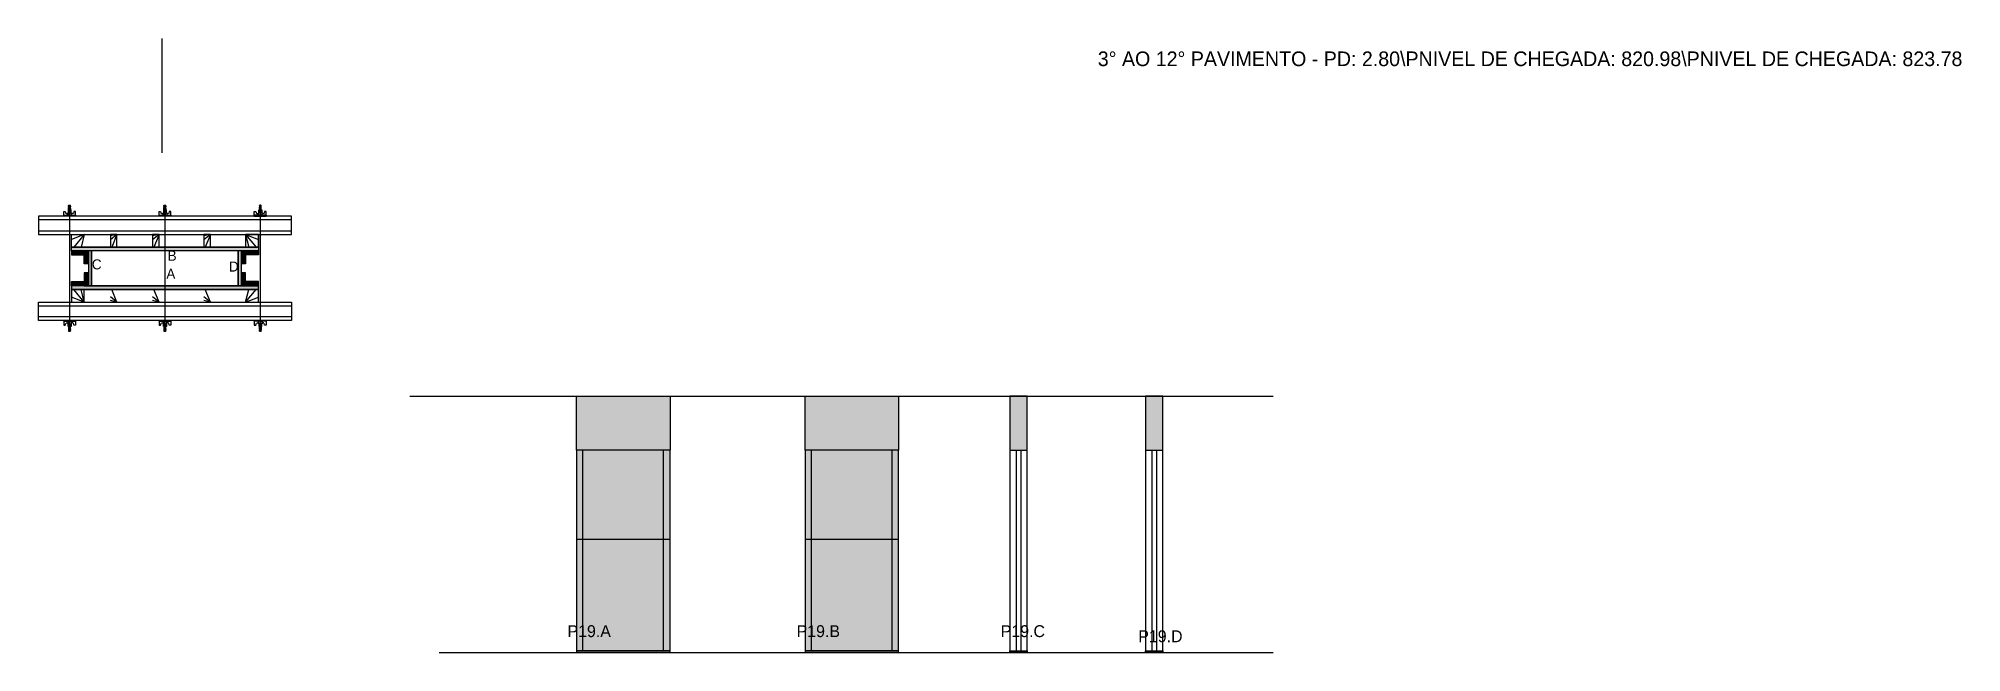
# Model space of a CAD drawing. Header units: metres. Extents: x 7368 to 9467, y 7523 to 8194.
import ezdxf

# ---------------------------------------------------------------- set-up
doc = ezdxf.new("R2010")
doc.units = ezdxf.units.M
for name, color, linetype in [('CHAPA', 7, 'Continuous'), ('COTA', 7, 'Continuous'), ('Hachura', 7, 'Continuous'), ('Madeira', 7, 'Continuous'), ('NOMENCLATURA', 7, 'Continuous'), ('Nível', 7, 'Continuous'), ('Painéis', 7, 'Continuous'), ('Perfil Metálico', 7, 'Continuous'), ('SARR_2.2x7', 7, 'Continuous'), ('SARRAFO', 7, 'Continuous'), ('Texto Seção', 7, 'Continuous'), ('TEXTO_GERAL', 7, 'Continuous')]:
    doc.layers.add(name, color=color, linetype=linetype)

msp = doc.modelspace()

# ---------------------------------------------------------------- hatches: boundary and pattern name
at = {"layer": 'COTA'}
h = msp.add_hatch(color=7, dxfattribs=at)
h.dxf.hatch_style = 1
h.paths.add_polyline_path([(8057.5, 7803.2), (7955.5, 7803.2), (7955.5, 7803.2), (7955.5, 7744.2), (7955.5, 7744.2), (8057.5, 7744.2), (8057.5, 7744.2), (8057.5, 7803.2)])
h = msp.add_hatch(color=7, dxfattribs=at)
h.dxf.hatch_style = 1
h.paths.add_polyline_path([(8306.8, 7803.2), (8204.8, 7803.2), (8204.8, 7803.2), (8204.8, 7744.2), (8204.8, 7744.2), (8306.8, 7744.2), (8306.8, 7744.2), (8306.8, 7803.2), (8306.8, 7803.2)])
h = msp.add_hatch(color=7, dxfattribs=at)
h.dxf.hatch_style = 1
h.paths.add_polyline_path([(8447.3, 7744.2), (8447.3, 7803.2), (8447.3, 7803.2), (8428.3, 7803.2), (8428.3, 7803.2), (8428.3, 7744.2), (8428.3, 7744.2), (8447.3, 7744.2)])
h = msp.add_hatch(color=7, dxfattribs=at)
h.dxf.hatch_style = 1
h.paths.add_polyline_path([(8595.3, 7744.2), (8595.3, 7803.2), (8595.3, 7803.2), (8576.3, 7803.2), (8576.3, 7803.2), (8576.3, 7744.2), (8576.3, 7744.2), (8595.3, 7744.2)])
at = {"layer": 'Hachura'}
h = msp.add_hatch(color=7, dxfattribs=at)
h.dxf.hatch_style = 1
h.paths.add_polyline_path([(7404.4, 7961.9), (7404.4, 7965.9), (7404.4, 7965.9), (7608.4, 7965.9), (7608.4, 7965.9), (7608.4, 7961.9), (7608.4, 7961.9), (7404.4, 7961.9)])
h = msp.add_hatch(color=7, dxfattribs=at)
h.dxf.hatch_style = 1
h.paths.add_polyline_path([(7404.4, 7961.9), (7404.4, 7965.9), (7404.4, 7965.9), (7608.4, 7965.9), (7608.4, 7965.9), (7608.4, 7961.9), (7608.4, 7961.9), (7404.4, 7961.9)])
h = msp.add_hatch(color=7, dxfattribs=at)
h.dxf.hatch_style = 1
h.paths.add_polyline_path([(7418.4, 7961.9), (7418.4, 7957.5), (7418.4, 7957.5), (7404.4, 7957.5), (7404.4, 7957.5), (7404.4, 7961.9), (7404.4, 7961.9), (7418.4, 7961.9)])
h = msp.add_hatch(color=7, dxfattribs=at)
h.dxf.hatch_style = 1
h.paths.add_polyline_path([(7422.8, 7961.9), (7418.4, 7961.9), (7418.4, 7961.9), (7418.4, 7947.9), (7418.4, 7947.9), (7422.8, 7947.9), (7422.8, 7947.9), (7422.8, 7961.9)])
h = msp.add_hatch(color=7, dxfattribs=at)
h.dxf.hatch_style = 1
h.paths.add_polyline_path([(7426.4, 7961.9), (7422.8, 7961.9), (7422.8, 7961.9), (7422.8, 7923.9), (7422.8, 7923.9), (7426.4, 7923.9), (7426.4, 7923.9), (7426.4, 7961.9)])
h = msp.add_hatch(color=7, dxfattribs=at)
h.dxf.hatch_style = 1
h.paths.add_polyline_path([(7426.4, 7961.9), (7422.8, 7961.9), (7422.8, 7961.9), (7422.8, 7923.9), (7422.8, 7923.9), (7426.4, 7923.9), (7426.4, 7923.9), (7426.4, 7961.9)])
h = msp.add_hatch(color=7, dxfattribs=at)
h.dxf.hatch_style = 1
h.paths.add_polyline_path([(7590, 7961.9), (7586.4, 7961.9), (7586.4, 7961.9), (7586.4, 7923.9), (7586.4, 7923.9), (7590, 7923.9), (7590, 7923.9), (7590, 7961.9)])
h = msp.add_hatch(color=7, dxfattribs=at)
h.dxf.hatch_style = 1
h.paths.add_polyline_path([(7590, 7961.9), (7586.4, 7961.9), (7586.4, 7961.9), (7586.4, 7923.9), (7586.4, 7923.9), (7590, 7923.9), (7590, 7923.9), (7590, 7961.9)])
h = msp.add_hatch(color=7, dxfattribs=at)
h.dxf.hatch_style = 1
h.paths.add_polyline_path([(7594.4, 7961.9), (7590, 7961.9), (7590, 7961.9), (7590, 7947.9), (7590, 7947.9), (7594.4, 7947.9), (7594.4, 7947.9), (7594.4, 7961.9)])
h = msp.add_hatch(color=7, dxfattribs=at)
h.dxf.hatch_style = 1
h.paths.add_polyline_path([(7594.4, 7961.9), (7594.4, 7957.5), (7594.4, 7957.5), (7608.4, 7957.5), (7608.4, 7957.5), (7608.4, 7961.9), (7608.4, 7961.9), (7594.4, 7961.9)])
h = msp.add_hatch(color=7, dxfattribs=at)
h.dxf.hatch_style = 1
h.paths.add_polyline_path([(7422.8, 7923.9), (7418.4, 7923.9), (7418.4, 7923.9), (7418.4, 7937.9), (7418.4, 7937.9), (7422.8, 7937.9), (7422.8, 7937.9), (7422.8, 7923.9)])
h = msp.add_hatch(color=7, dxfattribs=at)
h.dxf.hatch_style = 1
h.paths.add_polyline_path([(7594.4, 7923.9), (7590, 7923.9), (7590, 7923.9), (7590, 7937.9), (7590, 7937.9), (7594.4, 7937.9), (7594.4, 7937.9), (7594.4, 7923.9)])
h = msp.add_hatch(color=7, dxfattribs=at)
h.dxf.hatch_style = 1
h.paths.add_polyline_path([(7418.4, 7923.9), (7418.4, 7928.3), (7418.4, 7928.3), (7404.4, 7928.3), (7404.4, 7928.3), (7404.4, 7923.9), (7404.4, 7923.9), (7418.4, 7923.9)])
h = msp.add_hatch(color=7, dxfattribs=at)
h.dxf.hatch_style = 1
h.paths.add_polyline_path([(7404.4, 7923.9), (7404.4, 7919.9), (7404.4, 7919.9), (7608.4, 7919.9), (7608.4, 7919.9), (7608.4, 7923.9), (7608.4, 7923.9), (7404.4, 7923.9)])
h = msp.add_hatch(color=7, dxfattribs=at)
h.dxf.hatch_style = 1
h.paths.add_polyline_path([(7404.4, 7923.9), (7404.4, 7919.9), (7404.4, 7919.9), (7608.4, 7919.9), (7608.4, 7919.9), (7608.4, 7923.9), (7608.4, 7923.9), (7404.4, 7923.9)])
h = msp.add_hatch(color=7, dxfattribs=at)
h.dxf.hatch_style = 1
h.paths.add_polyline_path([(7594.4, 7923.9), (7594.4, 7928.3), (7594.4, 7928.3), (7608.4, 7928.3), (7608.4, 7928.3), (7608.4, 7923.9), (7608.4, 7923.9), (7594.4, 7923.9)])
h = msp.add_hatch(color=7, dxfattribs=at)
h.dxf.hatch_style = 1
h.paths.add_polyline_path([(8057.5, 7523.2), (8057.5, 7744.2), (8057.5, 7744.2), (7955.5, 7744.2), (7955.5, 7744.2), (7955.5, 7523.2), (7955.5, 7523.2), (8057.5, 7523.2)])
h = msp.add_hatch(color=7, dxfattribs=at)
h.dxf.hatch_style = 1
h.paths.add_polyline_path([(8306.8, 7523.2), (8306.8, 7744.2), (8306.8, 7744.2), (8204.8, 7744.2), (8204.8, 7744.2), (8204.8, 7523.2), (8204.8, 7523.2), (8306.8, 7523.2)])

# ---------------------------------------------------------------- linework, layer by layer
at = {"layer": 'CHAPA', "color": 7, "lineweight": 25}
for points in [[(7404.4, 7961.9), (7404.4, 7965.9), (7608.4, 7965.9), (7608.4, 7961.9)], [(7404.4, 7961.9), (7404.4, 7965.9), (7608.4, 7965.9), (7608.4, 7961.9)], [(7426.4, 7961.9), (7422.8, 7961.9), (7422.8, 7923.9), (7426.4, 7923.9)], [(7426.4, 7961.9), (7422.8, 7961.9), (7422.8, 7923.9), (7426.4, 7923.9)], [(7590, 7961.9), (7586.4, 7961.9), (7586.4, 7923.9), (7590, 7923.9)], [(7590, 7961.9), (7586.4, 7961.9), (7586.4, 7923.9), (7590, 7923.9)], [(7404.4, 7923.9), (7404.4, 7919.9), (7608.4, 7919.9), (7608.4, 7923.9)], [(7404.4, 7923.9), (7404.4, 7919.9), (7608.4, 7919.9), (7608.4, 7923.9)]]:
    msp.add_lwpolyline(points, close=True, dxfattribs=at)
at = {"layer": 'COTA', "color": 7, "lineweight": 25}
for p, q in [((7955.5, 7744.2), (7955.5, 7803.2)), ((7955.5, 7803.2), (8057.5, 7803.2)), ((8057.5, 7803.2), (8057.5, 7744.2)), ((8204.8, 7744.2), (8204.8, 7803.2)), ((8204.8, 7803.2), (8306.8, 7803.2)), ((8306.8, 7803.2), (8306.8, 7744.2))]:
    msp.add_line(p, q, dxfattribs=at)
for points in [[(8447.3, 7744.2), (8447.3, 7803.2), (8428.3, 7803.2), (8428.3, 7744.2)], [(8595.3, 7744.2), (8595.3, 7803.2), (8576.3, 7803.2), (8576.3, 7744.2)]]:
    msp.add_lwpolyline(points, dxfattribs=at)
at = {"layer": 'Defpoints', "color": 7, "lineweight": 25}
msp.add_line((7503.4, 8068.9), (7503.4, 8193.9), dxfattribs=at)
at = {"layer": 'Hachura', "color": 7, "lineweight": 25}
for p, q in [((7395.9, 7999.9), (7395.9, 8005)), ((7395.9, 8005), (7397.6, 8005)), ((7395.9, 8000.8), (7408.8, 8000.8)), ((7395.9, 8000.8), (7401.1, 8000.8)), ((7408.8, 7999.9), (7395.9, 7999.9)), ((7396, 8000.8), (7396, 7999.9)), ((7396.3, 8000.8), (7396.3, 7999.9)), ((7396.6, 8000.8), (7396.6, 7999.9)), ((7397.1, 8000.8), (7397.1, 7999.9)), ((7397.6, 8005), (7398.2, 8002.8)), ((7397.9, 8000.8), (7397.9, 7999.9)), ((7398.5, 8002.6), (7400.4, 8002.6)), ((7399.3, 8000.8), (7399.3, 7999.9)), ((7407.9, 7999.9), (7400, 7999.9)), ((7400.4, 8003.4), (7404.3, 8003.4)), ((7400.4, 8000.8), (7400.4, 8003.4)), ((7402.4, 8000.8), (7400.4, 8000.8)), ((7404, 8006.6), (7400.7, 8006.6)), ((7400.7, 8006.6), (7400.7, 8003.4)), ((7404, 8006.5), (7400.7, 8006.5)), ((7401.1, 8000.8), (7401.7, 8000.8)), ((7403.4, 8009.6), (7401.2, 8010.7)), ((7403.4, 8008.5), (7401.2, 8009.6)), ((7403.4, 8007.3), (7401.2, 8008.4)), ((7402.5, 8006.6), (7401.2, 8007.2)), ((7401.3, 8011.4), (7401.6, 8011.7)), ((7401.3, 8011), (7401.3, 8011.4)), ((7401.3, 8011.4), (7401.3, 8011.4)), ((7403.3, 8011.4), (7401.3, 8011.4)), ((7401.3, 8011), (7403.3, 8010.1)), ((7401.3, 8011), (7403.4, 8009.9)), ((7401.3, 8011), (7403.3, 8010.1)), ((7401.3, 8009.9), (7401.3, 8010.5)), ((7403.3, 8009.6), (7401.3, 8010.5)), ((7401.3, 8009.9), (7403.3, 8008.9)), ((7401.3, 8009.8), (7403.4, 8008.7)), ((7401.3, 8008.7), (7401.3, 8009.4)), ((7403.3, 8008.4), (7401.3, 8009.4)), ((7401.3, 8009.2), (7401.3, 8009.4)), ((7401.3, 8008.7), (7403.3, 8007.8)), ((7401.3, 8008.6), (7403.4, 8007.5)), ((7401.3, 8007.6), (7401.3, 8008.2)), ((7403.3, 8007.2), (7401.3, 8008.2)), ((7401.3, 8007.6), (7403.3, 8006.6)), ((7402.2, 8006.6), (7401.3, 8007)), ((7401.3, 8006.6), (7401.3, 8007)), ((7401.4, 8000.5), (7401.4, 8000.7)), ((7401.4, 8000), (7401.4, 8000.5)), ((7401.6, 8011.7), (7402.9, 8011.7)), ((7401.7, 8006.6), (7401.7, 8003.4)), ((7403.3, 8010.7), (7402, 8011.4)), ((7402, 8000.8), (7402, 8002.8)), ((7403.4, 8010.8), (7402.2, 8011.4)), ((7402.4, 8010.7), (7402.3, 7878.9)), ((7402.4, 8000.8), (7402.4, 7999.9)), ((7402.6, 8002.8), (7402.6, 8000.8)), ((7402.7, 8011.4), (7403.4, 8011)), ((7403.3, 8011.4), (7402.9, 8011.7)), ((7403, 8011.4), (7403.3, 8011.2)), ((7403.3, 8011.2), (7403.3, 8011.4)), ((7403.3, 8010.7), (7403.3, 8010.1)), ((7403.3, 8008.9), (7403.3, 8009.6)), ((7403.3, 8008.2), (7403.3, 8008.4)), ((7403.3, 8008.2), (7403.3, 8007.8)), ((7403.3, 8007.2), (7403.3, 8006.6)), ((7403.3, 8006.6), (7403.3, 8003.4)), ((7403.3, 8000.7), (7403.3, 8000.2)), ((7404, 8003.4), (7404, 8006.6)), ((7404.3, 8003.4), (7404, 8003.4)), ((7404.3, 8003.4), (7404, 8003.4)), ((7404.3, 8003.4), (7404.3, 8000.8)), ((7406.2, 8002.6), (7404.3, 8002.6)), ((7405.4, 8000.8), (7405.4, 7999.9)), ((7407.1, 8005), (7406.5, 8002.8)), ((7406.8, 8000.8), (7406.8, 7999.9)), ((7408.8, 8005), (7407.1, 8005)), ((7407.7, 8000.8), (7407.7, 7999.9)), ((7408.1, 8000.8), (7408.1, 7999.9)), ((7408.5, 8000.8), (7408.5, 7999.9)), ((7408.7, 8000.8), (7408.7, 7999.9)), ((7408.8, 8000.8), (7408.8, 8005)), ((7408.8, 8000.8), (7408.8, 7999.9)), ((7499.9, 7999.9), (7499.9, 8005)), ((7499.9, 8005), (7501.6, 8005)), ((7499.9, 8000.8), (7512.8, 8000.8)), ((7499.9, 8000.8), (7505.1, 8000.8)), ((7512.8, 7999.9), (7499.9, 7999.9)), ((7500, 8000.8), (7500, 7999.9)), ((7500.3, 8000.8), (7500.3, 7999.9)), ((7500.6, 8000.8), (7500.6, 7999.9)), ((7501.1, 8000.8), (7501.1, 7999.9)), ((7501.6, 8005), (7502.2, 8002.8)), ((7501.9, 8000.8), (7501.9, 7999.9)), ((7502.5, 8002.6), (7504.4, 8002.6)), ((7503.3, 8000.8), (7503.3, 7999.9)), ((7511.9, 7999.9), (7504, 7999.9)), ((7504.4, 8003.4), (7508.3, 8003.4)), ((7504.4, 8000.8), (7504.4, 8003.4)), ((7506.4, 8000.8), (7504.4, 8000.8)), ((7508, 8006.6), (7504.7, 8006.6)), ((7504.7, 8006.6), (7504.7, 8003.4)), ((7508, 8006.5), (7504.7, 8006.5)), ((7505.1, 8000.8), (7505.7, 8000.8)), ((7507.4, 8009.6), (7505.2, 8010.7)), ((7507.4, 8008.5), (7505.2, 8009.6)), ((7507.4, 8007.3), (7505.2, 8008.4)), ((7506.5, 8006.6), (7505.2, 8007.2)), ((7505.3, 8011.4), (7505.6, 8011.7)), ((7505.3, 8011), (7505.3, 8011.4)), ((7505.3, 8011.4), (7505.3, 8011.4)), ((7507.3, 8011.4), (7505.3, 8011.4)), ((7505.3, 8011), (7507.3, 8010.1)), ((7505.3, 8011), (7507.4, 8009.9)), ((7505.3, 8011), (7507.3, 8010.1)), ((7505.3, 8009.9), (7505.3, 8010.5)), ((7507.3, 8009.6), (7505.3, 8010.5)), ((7505.3, 8009.9), (7507.3, 8008.9)), ((7505.3, 8009.8), (7507.4, 8008.7)), ((7505.3, 8008.7), (7505.3, 8009.4)), ((7507.3, 8008.4), (7505.3, 8009.4)), ((7505.3, 8009.2), (7505.3, 8009.4)), ((7505.3, 8008.7), (7507.3, 8007.8)), ((7505.3, 8008.6), (7507.4, 8007.5)), ((7505.3, 8007.6), (7505.3, 8008.2)), ((7507.3, 8007.2), (7505.3, 8008.2)), ((7505.3, 8007.6), (7507.3, 8006.6)), ((7506.2, 8006.6), (7505.3, 8007)), ((7505.3, 8006.6), (7505.3, 8007)), ((7505.4, 8000.5), (7505.4, 8000.7)), ((7505.4, 8000), (7505.4, 8000.5)), ((7505.6, 8011.7), (7506.9, 8011.7)), ((7505.7, 8006.6), (7505.7, 8003.4)), ((7507.3, 8010.7), (7506, 8011.4)), ((7506, 8000.8), (7506, 8002.8)), ((7507.4, 8010.8), (7506.2, 8011.4)), ((7506.4, 8010.7), (7506.4, 7878.9)), ((7506.4, 8000.8), (7506.4, 7999.9)), ((7506.6, 8002.8), (7506.6, 8000.8)), ((7506.7, 8011.4), (7507.4, 8011)), ((7507.3, 8011.4), (7506.9, 8011.7)), ((7507, 8011.4), (7507.3, 8011.2)), ((7507.3, 8011.2), (7507.3, 8011.4)), ((7507.3, 8010.7), (7507.3, 8010.1)), ((7507.3, 8008.9), (7507.3, 8009.6)), ((7507.3, 8008.2), (7507.3, 8008.4)), ((7507.3, 8008.2), (7507.3, 8007.8)), ((7507.3, 8007.2), (7507.3, 8006.6)), ((7507.3, 8006.6), (7507.3, 8003.4)), ((7507.3, 8000.7), (7507.3, 8000.2)), ((7508, 8003.4), (7508, 8006.6)), ((7508.3, 8003.4), (7508, 8003.4)), ((7508.3, 8003.4), (7508, 8003.4)), ((7508.3, 8003.4), (7508.3, 8000.8)), ((7510.2, 8002.6), (7508.3, 8002.6)), ((7509.4, 8000.8), (7509.4, 7999.9)), ((7511.1, 8005), (7510.5, 8002.8)), ((7510.8, 8000.8), (7510.8, 7999.9)), ((7512.8, 8005), (7511.1, 8005)), ((7511.7, 8000.8), (7511.7, 7999.9)), ((7512.1, 8000.8), (7512.1, 7999.9)), ((7512.5, 8000.8), (7512.5, 7999.9)), ((7512.7, 8000.8), (7512.7, 7999.9)), ((7512.8, 8000.8), (7512.8, 8005)), ((7512.8, 8000.8), (7512.8, 7999.9)), ((7603.9, 8000.8), (7603.9, 8005)), ((7603.9, 8005), (7605.6, 8005)), ((7616.8, 8000.8), (7603.9, 8000.8)), ((7603.9, 8000.8), (7603.9, 7999.9)), ((7603.9, 7999.9), (7616.8, 7999.9)), ((7604, 8000.8), (7604, 7999.9)), ((7604.3, 8000.8), (7604.3, 7999.9)), ((7604.6, 8000.8), (7604.6, 7999.9)), ((7604.9, 7999.9), (7612.7, 7999.9)), ((7605.1, 8000.8), (7605.1, 7999.9)), ((7605.6, 8005), (7606.2, 8002.8)), ((7605.9, 8000.8), (7605.9, 7999.9)), ((7606.5, 8002.6), (7608.4, 8002.6)), ((7607.3, 8000.8), (7607.3, 7999.9)), ((7612.3, 8003.4), (7608.4, 8003.4)), ((7608.4, 8003.4), (7608.4, 8000.8)), ((7608.4, 8003.4), (7608.7, 8003.4)), ((7608.4, 8003.4), (7608.7, 8003.4)), ((7608.7, 8006.6), (7612, 8006.6)), ((7608.7, 8003.4), (7608.7, 8006.6)), ((7608.7, 8006.5), (7612, 8006.5)), ((7610, 8011.4), (7609.3, 8011)), ((7611.5, 8011), (7609.3, 8009.9)), ((7611.5, 8009.8), (7609.3, 8008.7)), ((7611.5, 8008.6), (7609.3, 8007.5)), ((7609.4, 8010.8), (7610.5, 8011.4)), ((7609.4, 8009.6), (7611.5, 8010.7)), ((7609.4, 8008.5), (7611.5, 8009.6)), ((7609.4, 8007.3), (7611.5, 8008.4)), ((7609.4, 8000.7), (7609.4, 8000.2)), ((7609.5, 8011.4), (7609.8, 8011.7)), ((7609.7, 8011.4), (7609.5, 8011.2)), ((7609.5, 8011.2), (7609.5, 8011.4)), ((7609.5, 8010.7), (7610.7, 8011.4)), ((7609.5, 8011.4), (7611.4, 8011.4)), ((7611.4, 8011), (7609.5, 8010.1)), ((7611.4, 8011), (7609.5, 8010.1)), ((7609.5, 8010.7), (7609.5, 8010.1)), ((7609.5, 8009.6), (7611.4, 8010.5)), ((7611.4, 8009.9), (7609.5, 8008.9)), ((7609.5, 8008.9), (7609.5, 8009.6)), ((7609.5, 8008.4), (7611.4, 8009.4)), ((7611.4, 8008.7), (7609.5, 8007.8)), ((7609.5, 8008.2), (7609.5, 8008.4)), ((7609.5, 8008.2), (7609.5, 8007.8)), ((7609.5, 8007.2), (7611.4, 8008.2)), ((7611.4, 8007.6), (7609.5, 8006.6)), ((7609.5, 8007.2), (7609.5, 8006.6)), ((7609.5, 8006.6), (7609.5, 8003.4)), ((7611.1, 8011.7), (7609.8, 8011.7)), ((7610.2, 8006.6), (7611.5, 8007.2)), ((7610.2, 8002.8), (7610.2, 8000.8)), ((7610.4, 8010.7), (7610.4, 7878.9)), ((7610.4, 8000.8), (7612.3, 8000.8)), ((7610.4, 8000.8), (7610.4, 7999.9)), ((7610.5, 8006.6), (7611.4, 8007)), ((7610.7, 8000.8), (7610.7, 8002.8)), ((7611, 8006.6), (7611, 8003.4)), ((7611.7, 8000.8), (7611, 8000.8)), ((7611.4, 8011.4), (7611.1, 8011.7)), ((7611.3, 8000.5), (7611.3, 8000.7)), ((7611.3, 8000), (7611.3, 8000.5)), ((7611.4, 8011), (7611.4, 8011.4)), ((7611.4, 8011.4), (7611.4, 8011.4)), ((7611.4, 8009.9), (7611.4, 8010.5)), ((7611.4, 8008.7), (7611.4, 8009.4)), ((7611.4, 8009.2), (7611.4, 8009.4)), ((7611.4, 8007.6), (7611.4, 8008.2)), ((7611.4, 8006.6), (7611.4, 8007)), ((7616.8, 8000.8), (7611.7, 8000.8)), ((7612, 8006.6), (7612, 8003.4)), ((7612.3, 8000.8), (7612.3, 8003.4)), ((7614.2, 8002.6), (7612.3, 8002.6)), ((7613.4, 8000.8), (7613.4, 7999.9)), ((7615.1, 8005), (7614.6, 8002.8)), ((7614.8, 8000.8), (7614.8, 7999.9)), ((7616.8, 8005), (7615.1, 8005)), ((7615.7, 8000.8), (7615.7, 7999.9)), ((7616.1, 8000.8), (7616.1, 7999.9)), ((7616.5, 8000.8), (7616.5, 7999.9)), ((7616.7, 8000.8), (7616.7, 7999.9)), ((7616.8, 7999.9), (7616.8, 8005)), ((7408.8, 7885.9), (7395.9, 7885.9)), ((7395.9, 7885.9), (7395.9, 7880.8)), ((7395.9, 7885), (7408.8, 7885)), ((7395.9, 7885), (7401.1, 7885)), ((7395.9, 7880.7), (7397.6, 7880.7)), ((7396, 7885), (7396, 7885.9)), ((7396.3, 7885), (7396.3, 7885.9)), ((7396.6, 7885), (7396.6, 7885.9)), ((7397.1, 7885), (7397.1, 7885.9)), ((7397.6, 7880.7), (7398.2, 7882.9)), ((7397.9, 7885), (7397.9, 7885.9)), ((7398.5, 7883.2), (7400.4, 7883.2)), ((7399.3, 7885), (7399.3, 7885.9)), ((7407.9, 7885.9), (7400, 7885.9)), ((7402.4, 7885), (7400.4, 7885)), ((7400.4, 7885), (7400.4, 7882.4)), ((7400.4, 7882.4), (7404.3, 7882.4)), ((7400.7, 7879.2), (7400.7, 7882.4)), ((7404, 7879.2), (7400.7, 7879.2)), ((7404, 7879.2), (7400.7, 7879.2)), ((7401.1, 7885), (7401.7, 7885)), ((7402.5, 7879.2), (7401.2, 7878.5)), ((7403.4, 7878.5), (7401.2, 7877.4)), ((7403.4, 7877.3), (7401.2, 7876.2)), ((7403.4, 7876.1), (7401.2, 7875.1)), ((7401.3, 7878.2), (7403.3, 7879.2)), ((7402.2, 7879.2), (7401.3, 7878.7)), ((7401.3, 7879.2), (7401.3, 7878.7)), ((7403.3, 7878.5), (7401.3, 7877.6)), ((7401.3, 7878.2), (7401.3, 7877.6)), ((7401.3, 7877.1), (7403.4, 7878.2)), ((7401.3, 7877.1), (7403.3, 7878)), ((7403.3, 7877.4), (7401.3, 7876.4)), ((7401.3, 7877.1), (7401.3, 7876.4)), ((7401.3, 7876), (7403.4, 7877.1)), ((7401.3, 7875.9), (7403.3, 7876.9)), ((7401.3, 7876.6), (7401.3, 7876.4)), ((7403.3, 7876.2), (7401.3, 7875.2)), ((7401.3, 7875.9), (7401.3, 7875.2)), ((7401.3, 7874.8), (7403.4, 7875.9)), ((7401.3, 7874.7), (7403.3, 7875.7)), ((7401.3, 7874.7), (7403.3, 7875.7)), ((7401.3, 7874.7), (7401.3, 7874.4)), ((7401.3, 7874.4), (7401.3, 7874.4)), ((7401.3, 7874.4), (7401.6, 7874.1)), ((7403.3, 7874.4), (7401.3, 7874.4)), ((7401.4, 7885.7), (7401.4, 7885.3)), ((7401.4, 7885.3), (7401.4, 7885.1)), ((7401.6, 7874.1), (7402.9, 7874.1)), ((7401.7, 7879.2), (7401.7, 7882.4)), ((7402, 7885), (7402, 7883)), ((7403.3, 7875.1), (7402, 7874.4)), ((7403.4, 7875), (7402.2, 7874.4)), ((7402.4, 7885), (7402.4, 7885.9)), ((7402.6, 7883), (7402.6, 7885)), ((7402.7, 7874.4), (7403.4, 7874.7)), ((7403.3, 7874.4), (7402.9, 7874.1)), ((7403, 7874.4), (7403.3, 7874.5)), ((7403.3, 7885.1), (7403.3, 7885.5)), ((7403.3, 7879.2), (7403.3, 7882.4)), ((7403.3, 7878.5), (7403.3, 7879.2)), ((7403.3, 7877.6), (7403.3, 7878)), ((7403.3, 7877.6), (7403.3, 7877.4)), ((7403.3, 7876.9), (7403.3, 7876.2)), ((7403.3, 7875.1), (7403.3, 7875.7)), ((7403.3, 7874.5), (7403.3, 7874.4)), ((7404, 7882.4), (7404, 7879.2)), ((7404.3, 7882.4), (7404, 7882.4)), ((7404.3, 7882.4), (7404, 7882.4)), ((7404.3, 7882.4), (7404.3, 7885)), ((7406.2, 7883.2), (7404.3, 7883.2)), ((7405.4, 7885), (7405.4, 7885.9)), ((7407.1, 7880.7), (7406.5, 7882.9)), ((7406.8, 7885), (7406.8, 7885.9)), ((7408.8, 7880.7), (7407.1, 7880.7)), ((7407.7, 7885), (7407.7, 7885.9)), ((7408.1, 7885), (7408.1, 7885.9)), ((7408.5, 7885), (7408.5, 7885.9)), ((7408.7, 7885), (7408.7, 7885.9)), ((7408.8, 7885), (7408.8, 7885.9)), ((7408.8, 7885), (7408.8, 7880.7)), ((7512.8, 7885.9), (7499.9, 7885.9)), ((7499.9, 7885.9), (7499.9, 7880.8)), ((7499.9, 7885), (7512.8, 7885)), ((7499.9, 7885), (7505.1, 7885)), ((7499.9, 7880.7), (7501.6, 7880.7)), ((7500, 7885), (7500, 7885.9)), ((7500.3, 7885), (7500.3, 7885.9)), ((7500.6, 7885), (7500.6, 7885.9)), ((7501.1, 7885), (7501.1, 7885.9)), ((7501.6, 7880.7), (7502.2, 7882.9)), ((7501.9, 7885), (7501.9, 7885.9)), ((7502.5, 7883.2), (7504.4, 7883.2)), ((7503.3, 7885), (7503.3, 7885.9)), ((7511.9, 7885.9), (7504, 7885.9)), ((7506.4, 7885), (7504.4, 7885)), ((7504.4, 7885), (7504.4, 7882.4)), ((7504.4, 7882.4), (7508.3, 7882.4)), ((7504.7, 7879.2), (7504.7, 7882.4)), ((7508, 7879.2), (7504.7, 7879.2)), ((7508, 7879.2), (7504.7, 7879.2)), ((7505.1, 7885), (7505.7, 7885)), ((7506.5, 7879.2), (7505.2, 7878.5)), ((7507.4, 7878.5), (7505.2, 7877.4)), ((7507.4, 7877.3), (7505.2, 7876.2)), ((7507.4, 7876.1), (7505.2, 7875.1)), ((7505.3, 7878.2), (7507.3, 7879.2)), ((7506.2, 7879.2), (7505.3, 7878.7)), ((7505.3, 7879.2), (7505.3, 7878.7)), ((7507.3, 7878.5), (7505.3, 7877.6)), ((7505.3, 7878.2), (7505.3, 7877.6)), ((7505.3, 7877.1), (7507.4, 7878.2)), ((7505.3, 7877.1), (7507.3, 7878)), ((7507.3, 7877.4), (7505.3, 7876.4)), ((7505.3, 7877.1), (7505.3, 7876.4)), ((7505.3, 7876), (7507.4, 7877.1)), ((7505.3, 7875.9), (7507.3, 7876.9)), ((7505.3, 7876.6), (7505.3, 7876.4)), ((7507.3, 7876.2), (7505.3, 7875.2)), ((7505.3, 7875.9), (7505.3, 7875.2)), ((7505.3, 7874.8), (7507.4, 7875.9)), ((7505.3, 7874.7), (7507.3, 7875.7)), ((7505.3, 7874.7), (7507.3, 7875.7)), ((7505.3, 7874.7), (7505.3, 7874.4)), ((7505.3, 7874.4), (7505.3, 7874.4)), ((7505.3, 7874.4), (7505.6, 7874.1)), ((7507.3, 7874.4), (7505.3, 7874.4)), ((7505.4, 7885.7), (7505.4, 7885.3)), ((7505.4, 7885.3), (7505.4, 7885.1)), ((7505.6, 7874.1), (7506.9, 7874.1)), ((7505.7, 7879.2), (7505.7, 7882.4)), ((7506, 7885), (7506, 7883)), ((7507.3, 7875.1), (7506, 7874.4)), ((7507.4, 7875), (7506.2, 7874.4)), ((7506.4, 7885), (7506.4, 7885.9)), ((7506.6, 7883), (7506.6, 7885)), ((7506.7, 7874.4), (7507.4, 7874.7)), ((7507.3, 7874.4), (7506.9, 7874.1)), ((7507, 7874.4), (7507.3, 7874.5)), ((7507.3, 7885.1), (7507.3, 7885.5)), ((7507.3, 7879.2), (7507.3, 7882.4)), ((7507.3, 7878.5), (7507.3, 7879.2)), ((7507.3, 7877.6), (7507.3, 7878)), ((7507.3, 7877.6), (7507.3, 7877.4)), ((7507.3, 7876.9), (7507.3, 7876.2)), ((7507.3, 7875.1), (7507.3, 7875.7)), ((7507.3, 7874.5), (7507.3, 7874.4)), ((7508, 7882.4), (7508, 7879.2)), ((7508.3, 7882.4), (7508, 7882.4)), ((7508.3, 7882.4), (7508, 7882.4)), ((7508.3, 7882.4), (7508.3, 7885)), ((7510.2, 7883.2), (7508.3, 7883.2)), ((7509.4, 7885), (7509.4, 7885.9)), ((7511.1, 7880.7), (7510.5, 7882.9)), ((7510.8, 7885), (7510.8, 7885.9)), ((7512.8, 7880.7), (7511.1, 7880.7)), ((7511.7, 7885), (7511.7, 7885.9)), ((7512.1, 7885), (7512.1, 7885.9)), ((7512.5, 7885), (7512.5, 7885.9)), ((7512.7, 7885), (7512.7, 7885.9)), ((7512.8, 7885), (7512.8, 7885.9)), ((7512.8, 7885), (7512.8, 7880.7)), ((7603.9, 7885.9), (7616.8, 7885.9)), ((7603.9, 7885), (7603.9, 7885.9)), ((7616.8, 7885), (7603.9, 7885)), ((7603.9, 7885), (7603.9, 7880.7)), ((7603.9, 7880.7), (7605.6, 7880.7)), ((7604, 7885), (7604, 7885.9)), ((7604.3, 7885), (7604.3, 7885.9)), ((7604.6, 7885), (7604.6, 7885.9)), ((7604.9, 7885.9), (7612.7, 7885.9)), ((7605.1, 7885), (7605.1, 7885.9)), ((7605.6, 7880.7), (7606.2, 7882.9)), ((7605.9, 7885), (7605.9, 7885.9)), ((7606.5, 7883.2), (7608.4, 7883.2)), ((7607.3, 7885), (7607.3, 7885.9)), ((7608.4, 7882.4), (7608.4, 7885)), ((7612.3, 7882.4), (7608.4, 7882.4)), ((7608.4, 7882.4), (7608.7, 7882.4)), ((7608.4, 7882.4), (7608.7, 7882.4)), ((7608.7, 7882.4), (7608.7, 7879.2)), ((7608.7, 7879.2), (7612, 7879.2)), ((7608.7, 7879.2), (7612, 7879.2)), ((7611.5, 7877.1), (7609.3, 7878.2)), ((7611.5, 7876), (7609.3, 7877.1)), ((7611.5, 7874.8), (7609.3, 7875.9)), ((7610, 7874.4), (7609.3, 7874.7)), ((7609.4, 7885.1), (7609.4, 7885.5)), ((7609.4, 7878.5), (7611.5, 7877.4)), ((7609.4, 7877.3), (7611.5, 7876.2)), ((7609.4, 7876.1), (7611.5, 7875.1)), ((7609.4, 7875), (7610.5, 7874.4)), ((7609.5, 7879.2), (7609.5, 7882.4)), ((7609.5, 7878.5), (7609.5, 7879.2)), ((7611.4, 7878.2), (7609.5, 7879.2)), ((7609.5, 7878.5), (7611.4, 7877.6)), ((7609.5, 7877.6), (7609.5, 7878)), ((7611.4, 7877.1), (7609.5, 7878)), ((7609.5, 7877.6), (7609.5, 7877.4)), ((7609.5, 7877.4), (7611.4, 7876.4)), ((7609.5, 7876.9), (7609.5, 7876.2)), ((7611.4, 7875.9), (7609.5, 7876.9)), ((7609.5, 7876.2), (7611.4, 7875.2)), ((7611.4, 7874.7), (7609.5, 7875.7)), ((7609.5, 7875.1), (7609.5, 7875.7)), ((7611.4, 7874.7), (7609.5, 7875.7)), ((7609.5, 7875.1), (7610.7, 7874.4)), ((7609.7, 7874.4), (7609.5, 7874.5)), ((7609.5, 7874.5), (7609.5, 7874.4)), ((7609.5, 7874.4), (7609.8, 7874.1)), ((7609.5, 7874.4), (7611.4, 7874.4)), ((7611.1, 7874.1), (7609.8, 7874.1)), ((7610.2, 7883), (7610.2, 7885)), ((7610.2, 7879.2), (7611.5, 7878.5)), ((7610.4, 7885), (7610.4, 7885.9)), ((7610.4, 7885), (7612.3, 7885)), ((7610.5, 7879.2), (7611.4, 7878.7)), ((7610.7, 7885), (7610.7, 7883)), ((7611.7, 7885), (7611, 7885)), ((7611, 7879.2), (7611, 7882.4)), ((7611.4, 7874.4), (7611.1, 7874.1)), ((7611.3, 7885.7), (7611.3, 7885.3)), ((7611.3, 7885.3), (7611.3, 7885.1)), ((7611.4, 7879.2), (7611.4, 7878.7)), ((7611.4, 7878.2), (7611.4, 7877.6)), ((7611.4, 7877.1), (7611.4, 7876.4)), ((7611.4, 7876.6), (7611.4, 7876.4)), ((7611.4, 7875.9), (7611.4, 7875.2)), ((7611.4, 7874.7), (7611.4, 7874.4)), ((7611.4, 7874.4), (7611.4, 7874.4)), ((7616.8, 7885), (7611.7, 7885)), ((7612, 7879.2), (7612, 7882.4)), ((7612.3, 7885), (7612.3, 7882.4)), ((7614.2, 7883.2), (7612.3, 7883.2)), ((7613.4, 7885), (7613.4, 7885.9)), ((7615.1, 7880.7), (7614.6, 7882.9)), ((7614.8, 7885), (7614.8, 7885.9)), ((7616.8, 7880.7), (7615.1, 7880.7)), ((7615.7, 7885), (7615.7, 7885.9)), ((7616.1, 7885), (7616.1, 7885.9)), ((7616.5, 7885), (7616.5, 7885.9)), ((7616.7, 7885), (7616.7, 7885.9)), ((7616.8, 7885.9), (7616.8, 7880.8))]:
    msp.add_line(p, q, dxfattribs=at)
at = {"layer": 'Madeira', "color": 7, "lineweight": 25}
for p, q in [((7418.4, 7979.9), (7404.4, 7974.5)), ((7418.4, 7979.9), (7406.9, 7965.9)), ((7418.4, 7979.9), (7414.9, 7965.9)), ((7453.9, 7979.9), (7446.9, 7974.1)), ((7453.9, 7979.9), (7446.9, 7978.2)), ((7453.9, 7979.9), (7448.4, 7965.9)), ((7499.9, 7979.9), (7492.9, 7974.1)), ((7499.9, 7979.9), (7492.9, 7978.2)), ((7499.9, 7979.9), (7494.4, 7965.9)), ((7555.9, 7979.9), (7548.9, 7974.1)), ((7555.9, 7979.9), (7548.9, 7978.2)), ((7555.9, 7979.9), (7550.4, 7965.9)), ((7594.4, 7979.9), (7605.9, 7965.9)), ((7594.4, 7979.9), (7597.8, 7965.9)), ((7594.4, 7979.9), (7608.4, 7974.5)), ((7418.4, 7905.9), (7404.4, 7911.3)), ((7418.4, 7905.9), (7406.9, 7919.9)), ((7418.4, 7905.9), (7414.9, 7919.9)), ((7453.9, 7905.9), (7446.9, 7911.6)), ((7453.9, 7905.9), (7448.4, 7919.9)), ((7499.9, 7905.9), (7492.9, 7911.6)), ((7499.9, 7905.9), (7494.4, 7919.9)), ((7555.9, 7905.9), (7548.9, 7911.6)), ((7555.9, 7905.9), (7550.4, 7919.9)), ((7594.4, 7905.9), (7605.9, 7919.9)), ((7594.4, 7905.9), (7597.8, 7919.9)), ((7594.4, 7905.9), (7608.4, 7911.3)), ((7453.9, 7905.9), (7446.9, 7907.6)), ((7499.9, 7905.9), (7492.9, 7907.6)), ((7555.9, 7905.9), (7548.9, 7907.6))]:
    msp.add_line(p, q, dxfattribs=at)
for points in [[(7608.4, 7979.9), (7608.4, 7965.9), (7404.4, 7965.9), (7404.4, 7979.9)], [(7453.9, 7979.9), (7446.9, 7979.9), (7446.9, 7965.9), (7453.9, 7965.9)], [(7499.9, 7979.9), (7492.9, 7979.9), (7492.9, 7965.9), (7499.9, 7965.9)], [(7555.9, 7979.9), (7548.9, 7979.9), (7548.9, 7965.9), (7555.9, 7965.9)], [(7594.4, 7979.9), (7594.4, 7965.9), (7608.4, 7965.9), (7608.4, 7979.9)], [(7418.4, 7905.9), (7418.4, 7919.9), (7404.4, 7919.9), (7404.4, 7905.9)], [(7608.4, 7905.9), (7608.4, 7919.9), (7404.4, 7919.9), (7404.4, 7905.9)]]:
    msp.add_lwpolyline(points, close=True, dxfattribs=at)
at = {"layer": 'Nível', "color": 7, "lineweight": 25}
for p, q in [((7773.7, 7803.2), (8715.7, 7803.2)), ((7805.5, 7523.2), (8715.7, 7523.2))]:
    msp.add_line(p, q, dxfattribs=at)
at = {"layer": 'Painéis', "color": 7, "lineweight": 25}
for p, q in [((7955.5, 7744.2), (7955.5, 7523.2)), ((8057.5, 7744.2), (7955.5, 7744.2)), ((8057.5, 7523.2), (8057.5, 7744.2)), ((8204.8, 7744.2), (8204.8, 7523.2)), ((8306.8, 7744.2), (8204.8, 7744.2)), ((8306.8, 7523.2), (8306.8, 7744.2)), ((8428.3, 7744.2), (8428.3, 7525.2)), ((8428.3, 7744.2), (8447.3, 7744.2)), ((8447.3, 7525.2), (8447.3, 7744.2)), ((8576.3, 7744.2), (8576.3, 7525.2)), ((8576.3, 7744.2), (8595.3, 7744.2)), ((8595.3, 7525.2), (8595.3, 7744.2)), ((7955.5, 7647.2), (8057.5, 7647.2)), ((8204.8, 7647.2), (8306.8, 7647.2)), ((7955.5, 7525.2), (8057.5, 7525.2)), ((8204.8, 7525.2), (8306.8, 7525.2)), ((8428.3, 7525.2), (8447.3, 7525.2)), ((8576.3, 7525.2), (8595.3, 7525.2))]:
    msp.add_line(p, q, dxfattribs=at)
for points in [[(7586.4, 7923.9), (7586.4, 7961.9), (7426.4, 7961.9), (7426.4, 7923.9)], [(8057.5, 7525.2), (7955.5, 7525.2), (7955.5, 7523.2), (8057.5, 7523.2)], [(8306.8, 7525.2), (8204.8, 7525.2), (8204.8, 7523.2), (8306.8, 7523.2)], [(8428.3, 7525.2), (8447.3, 7525.2), (8447.3, 7523.2), (8428.3, 7523.2)], [(8576.3, 7525.2), (8595.3, 7525.2), (8595.3, 7523.2), (8576.3, 7523.2)]]:
    msp.add_lwpolyline(points, close=True, dxfattribs=at)
at = {"layer": 'Perfil Metálico', "color": 7, "lineweight": 25}
for points in [[(7368.4, 7999.9), (7368.4, 7979.9), (7644.4, 7979.9), (7644.4, 7999.9)], [(7644.4, 7983.9), (7644.4, 7995.9), (7368.4, 7995.9), (7368.4, 7983.9)], [(7368.4, 7885.9), (7368.4, 7905.9), (7644.4, 7905.9), (7644.4, 7885.9)], [(7644.4, 7901.9), (7644.4, 7889.9), (7368.4, 7889.9), (7368.4, 7901.9)]]:
    msp.add_lwpolyline(points, close=True, dxfattribs=at)
at = {"layer": 'SARR_2.2x7', "color": 7, "lineweight": 25}
for p, q in [((7962.5, 7647.2), (7962.5, 7744.2)), ((8050.5, 7647.2), (8050.5, 7744.2)), ((8211.8, 7647.2), (8211.8, 7744.2)), ((8299.8, 7647.2), (8299.8, 7744.2)), ((8435.3, 7744.2), (8435.3, 7525.2)), ((8440.3, 7744.2), (8440.3, 7525.2)), ((8583.3, 7744.2), (8583.3, 7525.2)), ((8588.3, 7744.2), (8588.3, 7525.2)), ((7962.5, 7525.2), (7962.5, 7647.2)), ((8050.5, 7525.2), (8050.5, 7647.2)), ((8211.8, 7525.2), (8211.8, 7647.2)), ((8299.8, 7525.2), (8299.8, 7647.2)), ((7962.5, 7525.2), (7962.5, 7525.2)), ((8050.5, 7525.2), (8050.5, 7525.2)), ((8211.8, 7525.2), (8211.8, 7525.2)), ((8299.8, 7525.2), (8299.8, 7525.2))]:
    msp.add_line(p, q, dxfattribs=at)
at = {"layer": 'SARRAFO', "color": 7, "lineweight": 25}
for points in [[(7404.4, 7957.5), (7418.4, 7957.5), (7418.4, 7961.9), (7404.4, 7961.9)], [(7418.4, 7947.9), (7418.4, 7961.9), (7422.8, 7961.9), (7422.8, 7947.9)], [(7590, 7947.9), (7590, 7961.9), (7594.4, 7961.9), (7594.4, 7947.9)], [(7608.4, 7957.5), (7594.4, 7957.5), (7594.4, 7961.9), (7608.4, 7961.9)], [(7418.4, 7937.9), (7418.4, 7923.9), (7422.8, 7923.9), (7422.8, 7937.9)], [(7590, 7937.9), (7590, 7923.9), (7594.4, 7923.9), (7594.4, 7937.9)], [(7404.4, 7928.3), (7418.4, 7928.3), (7418.4, 7923.9), (7404.4, 7923.9)], [(7608.4, 7928.3), (7594.4, 7928.3), (7594.4, 7923.9), (7608.4, 7923.9)]]:
    msp.add_lwpolyline(points, close=True, dxfattribs=at)

# ---------------------------------------------------------------- texts
at = {"layer": 'NOMENCLATURA', "color": 7, "lineweight": 25}
msp.add_text('3° AO 12° PAVIMENTO - PD: 2.80\\PNIVEL DE CHEGADA: 820.98\\PNIVEL DE CHEGADA: 823.78', height=16, dxfattribs=at).set_placement((8524.2, 8163.7))
at = {"layer": 'Texto Seção', "color": 7, "lineweight": 25}
for s, p in [('P19.A', (7945.6, 7540.1)), ('P19.B', (8195.6, 7540.1)), ('P19.C', (8418.3, 7540.1)), ('P19.D', (8568.4, 7534.5))]:
    msp.add_text(s, height=13, dxfattribs=at).set_placement(p)
at = {"layer": 'TEXTO_GERAL', "color": 7, "lineweight": 25}
for s, p in [('C', (7426.6, 7941.7)), ('B', (7509.3, 7951.2)), ('A', (7507.9, 7931.5)), ('D', (7576.2, 7939.3))]:
    msp.add_text(s, height=11, dxfattribs=at).set_placement(p)

doc.saveas('drawing.dxf')
